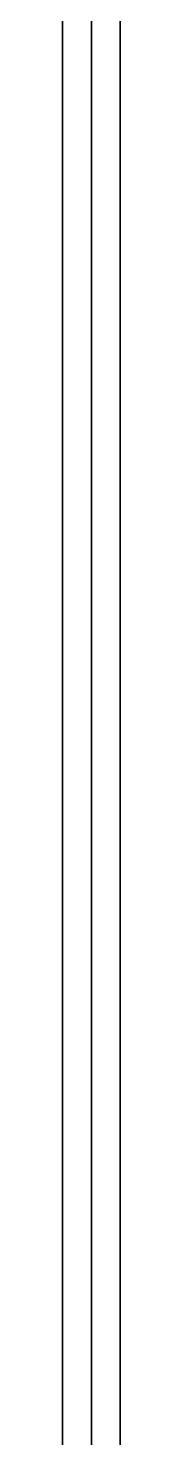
# Model space of a CAD drawing. Header units: millimetres. Extents: x -180 to 3623, y 0 to 2194.
# Drawn here: x 73.7 to 78.7, y 65.6 to 187.7 of the extents above; entities that cross this region are included whole.
import ezdxf

# ---------------------------------------------------------------- set-up
doc = ezdxf.new("R2010")
doc.units = ezdxf.units.MM

# ---------------------------------------------------------------- blocks, each defined once
blk = doc.blocks.new('Drawing View2')
at = {"color": 7, "linetype": 'Continuous', "lineweight": 35}
for p, q in [((-166.4, -288), (-166.4, 212)), ((-163.9, -288), (-163.9, 212)), ((-161.4, -288), (-161.4, 212)), ((-161.4, -288), (-161.4, 212)), ((-166.4, -279.15), (-166.4, -98.57)), ((-163.9, -98.57), (-163.9, -279.15))]:
    blk.add_line(p, q, dxfattribs=at)

msp = doc.modelspace()

# ---------------------------------------------------------------- block references
at = {"color": 7, "linetype": 'Continuous', "lineweight": 35}
msp.add_blockref('Drawing View2', (240.06, 338), dxfattribs=at)

doc.saveas('drawing.dxf')
